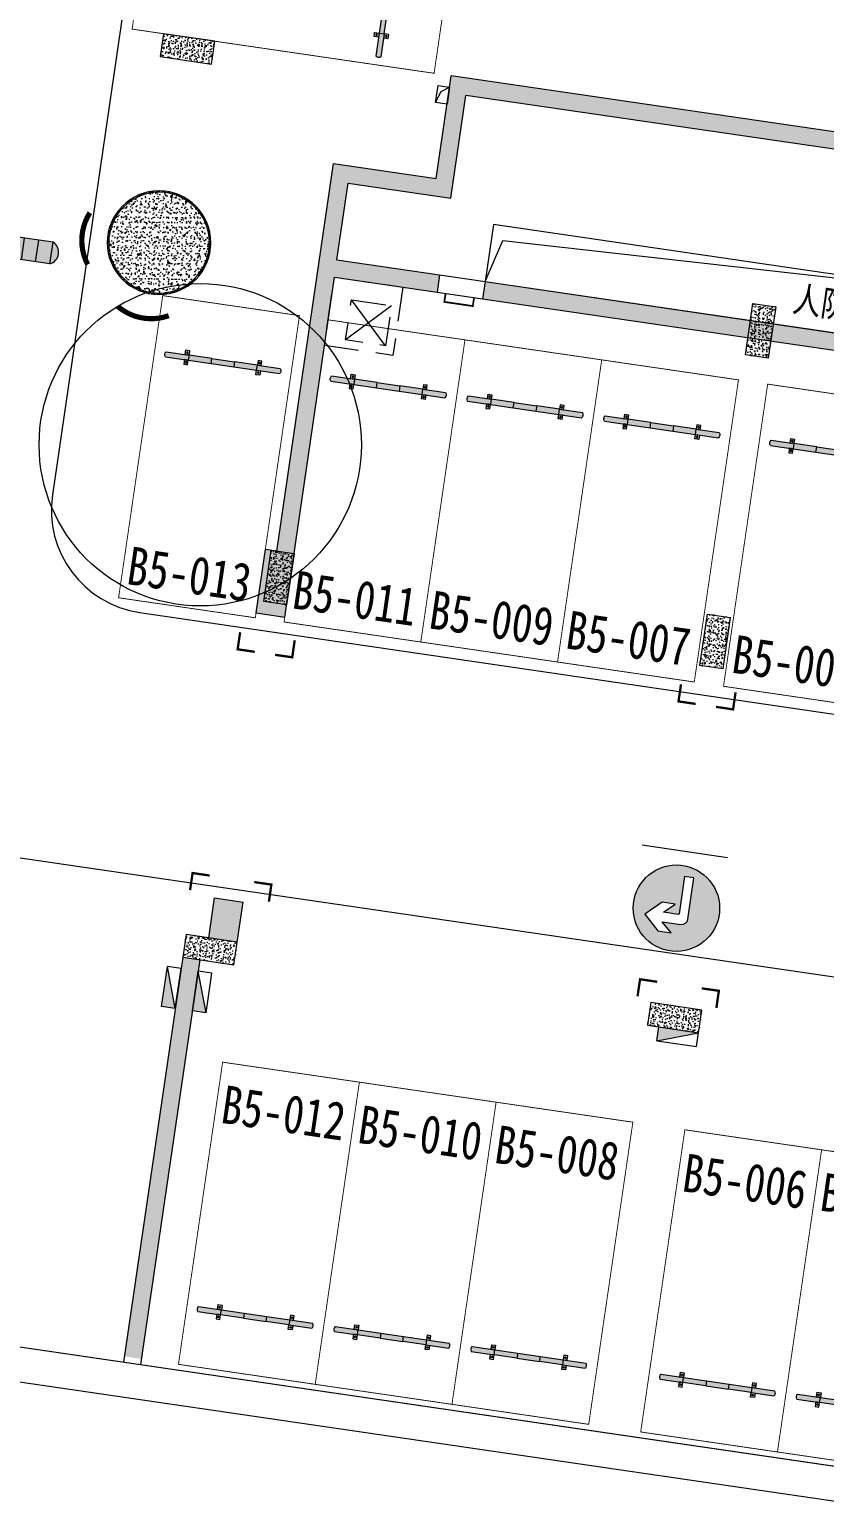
# Model space of a CAD drawing. Header units: inches. Extents: x -414268 to 632271, y -366004 to 318730.
# Drawn here: x -285404 to -271591, y 170247 to 195681 of the extents above; entities that cross this region are included whole.
import ezdxf

# ---------------------------------------------------------------- set-up
doc = ezdxf.new("R2010")
doc.units = ezdxf.units.IN
doc.header["$LTSCALE"] = 1200
doc.header["$MEASUREMENT"] = 0
doc.linetypes.add('DASH', pattern=[0.35, 0.25, -0.1])
doc.linetypes.add('HIDDEN', pattern=[0.375, 0.25, -0.125])
doc.layers.get('0').update_dxf_attribs({"linetype": 'CONTINUOUS', "lineweight": 0})
for name, color, linetype, lineweight in [('$DDT_AUDIT_GENERATED__1E20', 7, 'CONTINUOUS', 0), ('$DDT_AUDIT_GENERATED__1E23', 7, 'CONTINUOUS', 0), ('0--PAI--', 7, 'CONTINUOUS', 0), ('0--PAI--BLACK', 7, 'CONTINUOUS', 0), ('0--PAI--BLUE', 5, 'CONTINUOUS', 0), ('0--PAI--HUANG', 40, 'CONTINUOUS', 0), ('0--弧型立面标', 7, 'CONTINUOUS', 0), ('0--挡车架', 7, 'CONTINUOUS', 0), ('0--立面标', 7, 'CONTINUOUS', 0), ('0--路缘线', 1, 'CONTINUOUS', 0), ('0－－车位', 4, 'CONTINUOUS', 0), ('0－－车位号码', 7, 'CONTINUOUS', 0), ('7', 7, 'CONTINUOUS', 0), ('_SC', 7, 'CONTINUOUS', 0), ('COL-GRID-UG-1_8A_200701111', 7, 'CONTINUOUS', 0), ('COL-GRID-UG-1_8A_200701112', 7, 'CONTINUOUS', 0), ('COL-GRID-UG-1_8A_200701113', 7, 'CONTINUOUS', 0), ('COLUMN', 7, 'CONTINUOUS', 0), ('HATCH', 7, 'CONTINUOUS', 0), ('HY消火栓', 7, 'CONTINUOUS', 0), ('LEE-KT1', 7, 'CONTINUOUS', 0), ('LEESC', 7, 'CONTINUOUS', 0), ('LTP-UG5$0$A-WALL-PART', 7, 'CONTINUOUS', 0), ('RF-DOOR', 7, 'CONTINUOUS', 0), ('rf-text', 7, 'DASH', 0), ('RF-WALL', 7, 'CONTINUOUS', 0), ('人孔', 7, 'CONTINUOUS', 0)]:
    doc.layers.add(name, color=color, linetype=linetype, lineweight=lineweight)
doc.styles.add('-黑体', font='simhei.ttf', dxfattribs={"width": 0.8})

# ---------------------------------------------------------------- blocks, each defined once
blk = doc.blocks.new('$DDT_AUDIT_GENERATED__1DE2')
at = {"layer": 'COL-GRID-UG-1_8A_200701112'}
h = blk.add_hatch(dxfattribs=at)
h.set_pattern_fill('AR-CONC', color=251, scale=0.02, angle=8.320600316395613, style=0)
h.set_pattern_definition([(50.00000000000038, (-65.0903522020077, -5.269292141296299), (0.1434520365201508, -0.01255042699651813), [0.015, -0.165]), (355.0000000000004, (-65.0903522020077, -5.269292141296299), (-0.02775026672260095, 0.1504384267400022), [0.012, -0.132]), (100.4514000000003, (-65.07839786600769, -5.270338009296299), (0.1157018763428035, 0.1378879084121915), [0.012748038, -0.1402284224]), (46.18420000000039, (-65.0903522020077, -5.2292921412963), (0.2134482097251291, -0.0331038028658023), [0.0225, -0.2475000000000001]), (96.63560000000038, (-65.07256485300769, -5.2320508026963), (0.1869325411097395, 0.1948235741800896), [0.0191220576, -0.2103426]), (351.1842000000003, (-65.0903522020077, -5.2292921412963), (0.1869323890267243, 0.1948237201850661), [0.01800000000000001, -0.1980000000000001]), (21.00000000000039, (-65.07035220200768, -5.239292141296302), (0.1193814104236928, -0.08052377813306705), [0.015, -0.165]), (326.0000000000004, (-65.07035220200768, -5.239292141296302), (0.04866306638431545, 0.1450300090093709), [0.012, -0.132]), (71.45140000000038, (-65.06040375540769, -5.2460024624963), (0.1680445257162976, 0.06450609934199153), [0.012748038, -0.1402284224]), (37.50000000000041, (-65.0903522020077, -5.269292141296299), (0.002431971063457723, 0.06657877076626231), [0, -0.1304, 0, -0.134, 0, -0.1325]), (7.500000000000348, (-65.0903522020077, -5.269292141296299), (0.05261390748842924, 0.07888234237647238), [0, -0.07640000000000001, 0, -0.1274, 0, -0.05050000000000001]), (327.5000000000003, (-65.13495220200768, -5.269292141296299), (0.1067644872344819, -0.004510974346875299), [0, -0.05000000000000002, 0, -0.156, 0, -0.207]), (317.5000000000003, (-65.15495220200769, -5.269292141296301), (0.1166372338684771, 0.02002099646646426), [0, -0.06500000000000002, 0, -0.1036, 0, -0.147])])
h.paths.add_polyline_path([(0.4500000000000597, -0.2000000000000028), (-0.4500000000000455, -0.2000000000000135), (-0.4500000000000313, 0.1999999999999922), (0.4500000000000455, 0.2000000000000028)])
at = {"layer": 'COL-GRID-UG-1_8A_200701113'}
blk.add_lwpolyline([(0.4500000000000597, -0.2000000000000028), (-0.4500000000000455, -0.2000000000000135), (-0.4500000000000313, 0.1999999999999922), (0.4500000000000455, 0.2000000000000028)], close=True, dxfattribs=at)
blk = doc.blocks.new('$DDT_AUDIT_GENERATED__1DE0')
at = {"layer": '$DDT_AUDIT_GENERATED__1E20'}
h = blk.add_hatch(dxfattribs=at)
h.set_pattern_fill('STEEL', color=256, scale=0.5, style=0)
h.set_pattern_definition([(315, (21.45000000000017, -21.45000000000019), (-0.04419417382415922, -0.04419417382415921), []), (315, (21.45000000000017, -21.48125000000019), (-0.04419417382415922, -0.04419417382415921), [])])
edge = h.paths.add_edge_path(flags=16)
edge.add_arc((-8.881784197001252e-16, 0), 0.8749999999999984, 0, 360)
edge = h.paths.add_edge_path()
edge.add_arc((-8.881784197001252e-16, 0), 0.8999999999999985, 0, 360)
h = blk.add_hatch(dxfattribs=at)
h.set_pattern_fill('AR-CONC', color=256, scale=0.025, style=0)
h.set_pattern_definition([(310, (21.45000000000017, -21.45000000000019), (0.1793150456501884, 0.01568803374564876), [0.01875, -0.20625]), (5.000000000000026, (21.45000000000017, -21.45000000000019), (-0.03468783340325002, -0.188048033425003), [0.015, -0.165]), (259.5486, (21.46494292000016, -21.44869266500019), (0.1446273454285054, -0.1723598855152384), [0.01593504749999999, -0.1752855279999999]), (313.8158, (21.45000000000017, -21.5000000000002), (0.2668102621564111, 0.04137975358225449), [0.02812499999999999, -0.3093749999999999]), (263.3644, (21.47223418625017, -21.4965516732502), (0.2336656763871758, -0.2435294677251105), [0.02390257199999999, -0.26292825]), (8.815800000000026, (21.45000000000017, -21.5000000000002), (0.2336654862834068, -0.2435296502313312), [0.0225, -0.2475]), (339, (21.47500000000016, -21.48750000000018), (0.1492267630296154, 0.1006547226663347), [0.01874999999999999, -0.2062499999999999]), (34, (21.47500000000016, -21.48750000000018), (0.06082883298039541, -0.1812875112617133), [0.015, -0.165]), (288.5486, (21.48743555825017, -21.4791120985002), (0.2100556571453725, -0.08063262417748812), [0.01593504749999999, -0.1752855279999999]), (322.5, (21.45000000000017, -21.45000000000019), (0.003039963829322657, -0.08322346345782788), [0, -0.163, 0, -0.1675, 0, -0.165625]), (352.5, (21.45000000000017, -21.45000000000019), (0.06576738436053713, -0.09860292797059007), [0, -0.0955, 0, -0.15925, 0, -0.063125]), (32.50000000000005, (21.39425000000017, -21.45000000000019), (0.1334556090431022, 0.005638717933594935), [0, -0.06249999999999999, 0, -0.195, 0, -0.2587499999999999]), (42.50000000000004, (21.36925000000016, -21.45000000000019), (0.1457965423355966, -0.02502624558307943), [0, -0.08124999999999999, 0, -0.1295, 0, -0.18375])])
edge = h.paths.add_edge_path()
edge.add_arc((-8.881784197001252e-16, 0), 0.8749999999999984, 0, 360)
at = {"layer": '$DDT_AUDIT_GENERATED__1E23'}
for radius in [0.8999999999999985, 0.8749999999999984]:
    blk.add_circle((-8.881784197001252e-16, 0), radius, dxfattribs=at)
blk = doc.blocks.new('HY')
for p, q in [((0, 0), (0.2400000000000055, -1.77635683940025e-15)), ((0, 0), (0.2400000000000038, -0.6999999999999993)), ((1.77635683940025e-15, -1.77635683940025e-15), (0, -0.6999999999999993)), ((0.240000000000002, -1.77635683940025e-15), (0.2400000000000002, -0.6999999999999993)), ((0, -0.6999999999999993), (0.2400000000000038, -0.6999999999999993))]:
    blk.add_line(p, q)
blk.add_solid([(1.77635683940025e-15, -5.329070518200751e-15), (0.2400000000000055, -1.77635683940025e-15), (0.2400000000000002, -0.6999999999999993)])
blk = doc.blocks.new('A$C572D6395')
at = {"layer": 'LEESC', "ltscale": 0.002}
for p, q in [((1050.000059281942, 150.0000437285926), (350.0000592819415, 850.0000437285926)), ((1050.000059281942, 850.0000437285926), (350.0000592819415, 150.0000437285926))]:
    blk.add_line(p, q, dxfattribs=at)
at = {"layer": 'LEESC', "linetype": 'HIDDEN', "ltscale": 2, "flags": 128}
for points in [[(1200.000059281942, 1200.000043728593), (1200.000059281942, 4.372859257273376e-05), (5.928194150328636e-05, 4.372859257273376e-05), (5.928194150328636e-05, 1200.000043728593), (1200.000059281942, 1200.000043728593)], [(350.0000592819415, 850.0000437285926), (1050.000059281942, 850.0000437285926), (1050.000059281942, 150.0000437285926), (350.0000592819415, 150.0000437285926), (350.0000592819415, 850.0000437285926)]]:
    blk.add_lwpolyline(points, dxfattribs=at)
blk = doc.blocks.new('A$C6F4820FC')
at = {"layer": '0--挡车架'}
h = blk.add_hatch(color=256, dxfattribs=at)
h.paths.add_polyline_path([(2017.784217856827, 79.3952663297232, 0.3952043560108401), (2017.78421785311, 169.3952663332057), (1617.474230922457, 169.3952663332057), (1617.474230922458, 79.39526633119387), (1684.499301437642, 79.39526633119385)])
h.paths.add_polyline_path([(818.9364171714836, 169.3952663332057), (818.9364171714836, 79.39526633119385), (1216.632018534735, 79.39526633119385), (1216.632018534736, 169.3952663332057)])
h.paths.add_polyline_path([(418.094204783764, 79.39526633119385), (418.0942047837638, 169.3952663332057), (351.0691342685791, 169.3952663332057), (17.78421785310638, 169.395266333202, 0.3952043560108128), (17.78421784939219, 79.39526632972411)])
h = blk.add_hatch(color=256, dxfattribs=at)
h.paths.add_polyline_path([(1617.474230922457, 169.3952663332057), (1684.499301437642, 169.3952663332057), (1684.499301437642, 248.7905199443812), (1617.474230922457, 248.7905199443812)])
h.paths.add_polyline_path([(1638.848788944474, 209.0928931387934, -1), (1663.124743415625, 209.0928931387934, -1)], flags=16)
h.paths.add_polyline_path([(1617.474230922457, 1.272001827601343e-05), (1684.499301437642, 1.272001827601343e-05), (1684.499301437642, 79.39526633119387), (1617.474230922457, 79.39526633119384)])
h.paths.add_polyline_path([(1638.848788944473, 39.69763952560606, -1), (1663.124743415624, 39.69763952560606, -1)], flags=16)
h.paths.add_polyline_path([(351.069134268579, 248.7905199443813), (351.0691342685791, 169.3952663332057), (418.0942047837639, 169.3952663332057), (418.0942047837638, 248.7905199443812)])
h.paths.add_polyline_path([(396.7196467617473, 209.0928931387934, 1), (372.4436922905957, 209.0928931387934, 1)], flags=16)
h.paths.add_polyline_path([(418.0942047837639, 79.39526633119387), (351.0691342685791, 79.39526633119387), (351.0691342685791, 1.272001827601343e-05), (418.0942047837639, 1.272001827601343e-05)])
h.paths.add_polyline_path([(372.4436922905957, 39.69763952560606, -1), (396.7196467617473, 39.69763952560606, -1)], flags=16)
h = blk.add_hatch(color=40, dxfattribs=at)
h.paths.add_polyline_path([(1216.632018534736, 169.3952663332056), (1216.632018534735, 79.39526633119385), (1617.474230922457, 79.39526633119385), (1617.474230922457, 169.3952663332056)])
h.paths.add_polyline_path([(818.9364171714836, 79.39526633119385), (818.9364171714836, 169.3952663332057), (418.0942047837639, 169.3952663332057), (418.0942047837639, 79.39526633119385)])
for p, q in [((17.78421785310638, 169.395266333202), (418.0942047837639, 169.3952663332057)), ((17.78421784939155, 79.39526632972411), (418.0942047837639, 79.39526633119385)), ((818.9364171714838, 169.3952663332057), (1216.632018534736, 169.3952663332057)), ((818.9364171714838, 79.39526633119385), (1216.632018534735, 79.39526633119385)), ((1617.474230922457, 169.3952663332057), (2017.78421785311, 169.3952663332057)), ((1617.474230922457, 79.39526633119385), (2017.784217856827, 79.3952663297232))]:
    blk.add_line(p, q, dxfattribs=at)
for points in [[(418.0942047837639, 169.3952663332057), (351.0691342685791, 169.3952663332057), (351.0691342685791, 248.7905199443812), (418.0942047837639, 248.7905199443812)], [(418.0942047837639, 79.39526633119385), (351.0691342685791, 79.39526633119385), (351.0691342685791, 1.272001827601343e-05), (418.0942047837639, 1.272001827601343e-05)], [(1617.474230922457, 169.3952663332057), (1684.499301437642, 169.3952663332057), (1684.499301437642, 248.7905199443812), (1617.474230922457, 248.7905199443812)], [(1617.474230922457, 79.39526633119385), (1684.499301437642, 79.39526633119385), (1684.499301437642, 1.272001827601343e-05), (1617.474230922457, 1.272001827601343e-05)]]:
    blk.add_lwpolyline(points, close=True, dxfattribs=at)
at = {"layer": '0--挡车架', "color": 0}
for points in [[(818.9364171714838, 169.3952663332057), (818.9364171714838, 79.39526633119385), (418.0942047837639, 79.39526633119385), (418.0942047837639, 169.3952663332057)], [(1617.474230922457, 169.3952663332057), (1617.474230922457, 79.39526633119385), (1216.632018534735, 79.39526633119385), (1216.632018534736, 169.3952663332057)]]:
    blk.add_lwpolyline(points, close=True, dxfattribs=at)
at = {"layer": '0--挡车架'}
for centre in [(384.5816695261715, 209.0928931387934), (384.5816695261715, 39.69763952560606), (1650.986766180049, 209.0928931387934), (1650.986766180049, 39.69763952560606)]:
    blk.add_circle(centre, 12.13797723557582, dxfattribs=at)
for centre, start, end in [((65.82469069586296, 124.3952663294804), 136.8717046789877, 223.1282953162828), ((1969.743745010358, 124.3952663294804), 316.871704683716, 43.12829532101674)]:
    blk.add_arc(centre, 65.82466886578737, start, end, dxfattribs=at)
blk = doc.blocks.new('A$C001A7B1A')
at = {"layer": '0－－车位', "const_width": 15}
blk.add_lwpolyline([(2407.499988817268, 5307.500045389108), (7.499988817267877, 5307.500045389108), (7.499988817267877, 7.500045389109687), (2407.499988817268, 7.500045389109687)], close=True, dxfattribs=at)
at = {"layer": '0--挡车架'}
blk.add_blockref('A$C6F4820FC', (189.7157709641579, 883.1047790596294), dxfattribs=at)
blk = doc.blocks.new('A$C7D0402B3')
at = {"layer": '0－－车位', "const_width": 15}
blk.add_lwpolyline([(2307.499942923991, 5307.500045389108), (7.499942923990602, 5307.500045389108), (7.499942923990602, 7.500045389109687), (2307.499942923991, 7.500045389109687)], close=True, dxfattribs=at)
at = {"layer": '0--挡车架'}
blk.add_blockref('A$C6F4820FC', (139.7157250708806, 883.1047790596294), dxfattribs=at)
blk = doc.blocks.new('A$C78C42253')
at = {"layer": '0--PAI--BLACK'}
h = blk.add_hatch(color=256, dxfattribs=at)
h.paths.add_polyline_path([(5874.999929030659, -0.0001072138511517551, 0.6578947368418399), (5874.999929030659, 379.9998927861343)])
h.paths.add_polyline_path([(5374.999929030659, -0.0001072138511517551), (5624.999929030659, -0.0001072138475137763), (5624.9999290306, 379.9998927861343), (5374.9999290306, 379.9998927861379)])
h.paths.add_polyline_path([(4874.999929030484, -0.0001072138547897339), (5124.999929030659, -0.0001072138511517551), (5124.999929030542, 379.9998927861379), (4874.999929030542, 379.9998927861416)])
h.paths.add_polyline_path([(4624.9999290306, 379.9998927861452), (4374.999929030659, 379.9998927861488), (4374.9999290306, -0.0001072138547897339), (4624.999929030659, -0.0001072138511517551)])
h.paths.add_polyline_path([(3874.999929030542, -0.0001072138547897339), (4124.9999290306, -0.0001072138511517551), (4124.999929030542, 379.9998927861452), (3874.9999290306, 379.9998927861488)])
h.paths.add_polyline_path([(3374.999929030542, -0.0001072138584277127), (3624.9999290306, -0.0001072138584277127), (3624.999929030659, 379.9998927861525), (3374.999929030542, 379.9998927861488)])
h.paths.add_polyline_path([(2874.999929030484, -0.0001072138584277127), (3124.9999290306, -0.0001072138547897339), (3124.9999290306, 379.9998927861561), (2874.9999290306, 379.9998927861525)])
h.paths.add_polyline_path([(2374.999929030659, -0.0001072138584277127), (2624.9999290306, -0.0001072138584277127), (2624.9999290306, 379.9998927861561), (2374.9999290306, 379.9998927861598)])
h.paths.add_polyline_path([(2124.999929030659, 379.9998927861598), (1874.9999290306, 379.9998927861598), (1874.999929030542, -0.0001072138620656915), (2124.999929030659, -0.0001072138620656915)])
h.paths.add_polyline_path([(1374.999929030659, -0.0001072138584277127), (1624.999929030542, -0.0001072138657036703), (1624.9999290306, 379.9998927861634), (1374.9999290306, 379.9998927861634)])
h.paths.add_polyline_path([(874.9999290306587, -0.0001072138620656915), (1124.9999290306, -0.0001072138657036703), (1124.9999290306, 379.9998927861707), (874.9999290306005, 379.9998927861743)])
h.paths.add_polyline_path([(374.9999290306005, -0.0001072138693416491), (624.9999290306005, -0.0001072138693416491), (624.9999290306005, 379.999892786167), (374.9999290305423, 379.9998927861707)])
h.paths.add_polyline_path([(124.9999290306005, -0.0001072138220479246), (124.9999290306005, 379.9998927861743, 0.6578947368418875)])
at = {"layer": '0--PAI--HUANG'}
h = blk.add_hatch(color=40, dxfattribs=at)
h.paths.add_polyline_path([(5624.999929030659, -0.0001072138511517551), (5874.999929030659, -0.0001072138475137763), (5874.999929030659, 379.9998927861343), (5624.999929030659, 379.9998927861307)])
h.paths.add_polyline_path([(5124.999929030717, -0.0001072138475137763), (5374.999929030659, -0.0001072138475137763), (5374.999929030659, 379.9998927861416), (5124.9999290306, 379.9998927861416)])
h.paths.add_polyline_path([(4874.999929030659, 379.9998927861452), (4624.999929030659, 379.9998927861452), (4624.9999290306, -0.0001072138547897339), (4874.9999290306, -0.0001072138511517551)])
h.paths.add_polyline_path([(4374.9999290306, 379.9998927861416), (4124.9999290306, 379.9998927861416), (4124.9999290306, -0.0001072138547897339), (4374.9999290306, -0.0001072138547897339)])
h.paths.add_polyline_path([(3874.999929030542, 379.9998927861452), (3624.999929030542, 379.9998927861452), (3624.9999290306, -0.0001072138584277127), (3874.9999290306, -0.0001072138584277127)])
h.paths.add_polyline_path([(3374.9999290306, 379.9998927861488), (3124.999929030659, 379.9998927861561), (3124.999929030542, -0.0001072138584277127), (3374.999929030542, -0.0001072138620656915)])
h.paths.add_polyline_path([(2624.999929030659, -0.0001072138584277127), (2874.9999290306, -0.0001072138584277127), (2874.999929030659, 379.9998927861598), (2624.999929030659, 379.9998927861598)])
h.paths.add_polyline_path([(2374.999929030659, 379.9998927861598), (2124.9999290306, 379.9998927861598), (2124.9999290306, -0.0001072138620656915), (2374.999929030659, -0.0001072138657036703)])
h.paths.add_polyline_path([(1874.9999290306, 379.9998927861634), (1624.9999290306, 379.9998927861634), (1624.9999290306, -0.0001072138657036703), (1874.999929030659, -0.0001072138620656915)])
h.paths.add_polyline_path([(1374.999929030542, 379.9998927861634), (1124.9999290306, 379.9998927861634), (1124.999929030542, -0.0001072138657036703), (1374.9999290306, -0.0001072138657036703)])
h.paths.add_polyline_path([(624.9999290306005, -0.0001072138657036703), (874.9999290306587, -0.0001072138657036703), (874.9999290306005, 379.999892786167), (624.9999290306005, 379.999892786178)])
h.paths.add_polyline_path([(374.9999290305423, 379.9998927861707), (124.9999290306005, 379.9998927861707), (124.9999290306005, -0.0001072138693416491), (374.9999290305423, -0.0001072138657036703)])
for p, q in [((124.9999290306005, 379.9998927861743), (124.9999290306005, -0.0001072138220479246)), ((124.9999290306005, 379.9998927861743), (5874.999929030659, 379.9998927861343)), ((374.9999290306005, 379.9998927861743), (374.9999290306005, -0.0001072138220479246)), ((624.9999290306005, 379.9998927861743), (624.9999290306005, -0.0001072138220479246)), ((874.9999290306005, 379.9998927861707), (874.9999290306005, -0.0001072138220479246)), ((1124.9999290306, 379.999892786167), (1124.9999290306, -0.0001072138293238822)), ((1374.9999290306, 379.999892786167), (1374.9999290306, -0.0001072138293238822)), ((1624.9999290306, 379.999892786167), (1624.9999290306, -0.0001072138293238822)), ((1874.9999290306, 379.9998927861634), (1874.9999290306, -0.0001072138293238822)), ((2124.9999290306, 379.9998927861598), (2124.9999290306, -0.0001072138365998399)), ((2374.9999290306, 379.9998927861598), (2374.9999290306, -0.0001072138365998399)), ((2624.9999290306, 379.9998927861598), (2624.9999290306, -0.0001072138365998399)), ((2874.9999290306, 379.9998927861561), (2874.9999290306, -0.0001072138365998399)), ((3124.9999290306, 379.9998927861561), (3124.9999290306, -0.0001072138365998399)), ((3374.9999290306, 379.9998927861561), (3374.9999290306, -0.0001072138365998399)), ((3624.9999290306, 379.9998927861488), (3624.9999290306, -0.0001072138365998399)), ((3874.9999290306, 379.9998927861488), (3874.9999290306, -0.0001072138365998399)), ((4124.9999290306, 379.9998927861488), (4124.9999290306, -0.0001072138438757975)), ((4374.9999290306, 379.9998927861488), (4374.9999290306, -0.0001072138438757975)), ((4624.9999290306, 379.9998927861416), (4624.9999290306, -0.0001072138438757975)), ((4874.9999290306, 379.9998927861416), (4874.9999290306, -0.0001072138438757975)), ((5124.999929030659, 379.9998927861416), (5124.999929030659, -0.0001072138511517551)), ((5374.999929030659, 379.9998927861416), (5374.999929030659, -0.0001072138511517551)), ((5624.999929030659, 379.9998927861343), (5624.999929030659, -0.0001072138511517551)), ((5874.999929030659, 379.9998927861343), (5874.999929030659, -0.0001072138511517551)), ((124.9999290307169, -0.0001072138657036703), (5874.999929030659, -0.0001072138475137763))]:
    blk.add_line(p, q)
for centre, start, end in [((206.899929030682, 189.9998927861816), 113.3185853070667, 246.6814146929501), ((5793.099929030577, 189.9998927861416), 293.3185853070499, 66.68141469293329)]:
    blk.add_arc(centre, 206.9000000000259, start, end)
blk = doc.blocks.new('A$C50091FAB')
at = {"layer": '0--PAI--BLUE'}
h = blk.add_hatch(color=256, dxfattribs=at)
edge = h.paths.add_edge_path()
edge.add_arc((299.9999944004085, 400.0000107713568), 300, 0, 360)
edge = h.paths.add_edge_path(flags=16)
edge.add_line((312.3871690364904, 573.9583468705459), (384.2358726081438, 506.9583468705459))
edge.add_line((384.2358726081438, 506.9583468705423), (253.9024450060242, 506.9583468705423))
edge.add_arc((253.9024450060242, 462.9583468705459), 44, 90, 180)
edge.add_line((209.9024450060242, 462.9583468705459), (209.9024450060242, 173.9583468705459))
edge.add_line((209.9024450060242, 173.9583468705459), (275.9024450060242, 173.9583468705459))
edge.add_line((275.9024450060242, 173.9583468705459), (275.9024450060242, 435.9583468705459))
edge.add_arc((280.9024450060242, 435.9583468705459), 5, 90, 180, ccw=False)
edge.add_line((280.9024450060242, 440.9583468705459), (384.2358726081438, 440.9583468705459))
edge.add_line((384.2358726081438, 440.9583468705459), (312.3871690364904, 373.9583468705459))
edge.add_line((312.3871690364904, 373.9583468705459), (404.3871690364904, 373.9583468705459))
edge.add_line((404.3871690364904, 373.9583468705459), (511.6240400389579, 473.9583468705459))
edge.add_line((511.6240400389652, 473.9583468705459), (404.3871690364977, 573.9583468705459))
edge.add_line((404.3871690364904, 573.9583468705459), (312.3871690364904, 573.9583468705459))
at = {"layer": '0--PAI--'}
blk.add_lwpolyline([(312.3871690364904, 573.9583468705459), (384.2358726081438, 506.9583468705423), (253.9024450060242, 506.9583468705459, 0.414213562373095), (209.9024450060242, 462.9583468705459), (209.9024450060242, 173.9583468705459), (275.9024450060242, 173.9583468705459), (275.9024450060242, 435.9583468705459, -0.414213562373095), (280.9024450060242, 440.9583468705459), (384.2358726081438, 440.9583468705459), (312.3871690364904, 373.9583468705459), (404.3871690364904, 373.9583468705459), (511.6240400389652, 473.9583468705459), (404.3871690364904, 573.9583468705459)], format="xyb", close=True, dxfattribs=at)
blk.add_circle((299.9999944004085, 400.0000107713568), 300, dxfattribs=at)
at = {"layer": '7'}
blk.add_line((599.9999944004085, 1.07713567558676e-05), (-5.599591531790793e-06, 1.07713567558676e-05), dxfattribs=at)

msp = doc.modelspace()

# ---------------------------------------------------------------- hatches: boundary and pattern name
at = {"layer": 'HATCH'}
msp.add_hatch(color=256, dxfattribs=at).paths.add_polyline_path([(-263548.5351258069, 183652.9964949013), (-264878.1405751939, 183847.4532033496), (-264371.6486834214, 187310.6115831482), (-263161.6405673566, 187133.6461566345, 0.3899832787427617), (-268281.9177231836, 193441.0039114721), (-278077.7085653576, 194873.6524048249), (-278338.1901096978, 193092.5995237859), (-280119.242994279, 193353.081068644), (-281103.2843840083, 186624.659073607), (-281301.1791485684, 186653.6014674226), (-281462.3219232336, 185551.7813603457), (-280967.5850118335, 185479.4253758067), (-280104.589187141, 191380.1935234616), (-278323.5363025595, 191119.7119786034), (-278280.1227118362, 191416.5541254433), (-280061.1755964176, 191677.0356703015), (-279865.8144381625, 193012.8253310808), (-278084.7615535812, 192752.3437862227), (-277824.2800092413, 194533.3966672616), (-268325.331313907, 193144.1617646323, -0.2840322749972723), (-263737.0406553026, 189289.6074671611), (-277488.5436535965, 191300.7845501811), (-277531.95724432, 191003.9424033412), (-263642.5874598097, 188972.6021046362, -0.06633846429469573), (-263450.2448661653, 187479.046397136), (-264625.0772395378, 187650.8673207114), (-265247.3387065727, 183396.1298826732), (-263917.7332571856, 183201.6731742249), (-263620.8911103459, 183158.2595835015)])
h = msp.add_hatch(color=256, dxfattribs=at)
h.paths.add_polyline_path([(-281691.1448572228, 180532.0562618088), (-282185.8817686226, 180604.4122463478), (-282287.1801469771, 179911.7805703881), (-281792.4432355773, 179839.4245858492)])
h.paths.add_polyline_path([(-282444.0118472173, 179530.462169486), (-282740.8539940579, 179573.8757602094), (-283601.8793211568, 173686.5029020164), (-283305.0370754851, 173643.0899870663)])
h.paths.add_polyline_path([(-283305.0370754851, 173643.0899870663), (-283601.8793211568, 173686.5029020164), (-283753.8241202477, 172647.56054114), (-283456.9818909806, 172604.1475140211)])
h = msp.add_hatch(color=256, dxfattribs=at)
h.paths.add_polyline_path([(-281691.1448572228, 180532.0562618088), (-282185.8817686226, 180604.4122463478), (-282287.1801469771, 179911.7805703881), (-281792.4432355773, 179839.4245858492)])
h.paths.add_polyline_path([(-282444.0118472173, 179530.462169486), (-282740.8539940579, 179573.8757602094), (-283601.8793211568, 173686.5029020164), (-283305.0370754851, 173643.0899870663)])
h.paths.add_polyline_path([(-283305.0370754851, 173643.0899870663), (-283601.8793211568, 173686.5029020164), (-283753.8241202477, 172647.56054114), (-283456.9818909806, 172604.1475140211)])

# ---------------------------------------------------------------- linework, layer by layer
msp.add_circle((-282435.5146765744, 188470.5787260712), 2798.044637830169)
at = {"layer": '0--弧型立面标'}
for points, const_width in [([(-284352.538571998, 192496.6775300566, 0.2679491924311205), (-284390.3171796685, 191597.470781415, 0.2679491924311205)], 89.99999999999997), ([(-282982.785272738, 190710.5175065378, -0.2679491924311205), (-283868.4476844274, 190870.5240455305, -0.2679491924311205)], 89.99999999999996)]:
    msp.add_lwpolyline(points, format="xyb", dxfattribs=dict(at, const_width=const_width))
at = {"layer": '0--立面标'}
for points, const_width in [([(-281489.2598768729, 184876.2255474677), (-281786.1020237128, 184919.639138191), (-281742.6884329894, 185216.4812850308)], 40), ([(-281135.2392277534, 184824.4495185847), (-280838.3970809135, 184781.0359278613), (-280794.9834901903, 185077.8780747012)], 40), ([(-273833.2252274283, 183972.332602319), (-274130.0673742682, 184015.7461930423), (-274086.6537835448, 184312.5883398821)], 40), ([(-273479.2045783089, 183920.5565734359), (-273182.362431469, 183877.1429827126), (-273138.9488407456, 184173.9851295524)], 40), ([(-282272.1233790965, 180993.3292862917), (-282568.9655259365, 181036.7428770151), (-282612.3791166599, 180739.9007301753)], 40.00000000000001), ([(-281497.1382586361, 180879.9865982854), (-281200.2961117963, 180836.573007562), (-281243.7097025196, 180539.7308607222)], 40), ([(-274500.9206548018, 179149.3330063566), (-274797.7628016417, 179192.7465970801), (-274841.1763923653, 178895.9044502403)], 40.00000000000001), ([(-273725.9355343416, 179035.9903183503), (-273429.0933875015, 178992.576727627), (-273472.506978225, 178695.7345807871)], 40)]:
    msp.add_lwpolyline(points, dxfattribs=dict(at, const_width=const_width))
at = {"layer": '0--路缘线'}
for p, q in [((-283482.7235510074, 185557.7620536782), (-264187.9840062843, 182735.8786566413)), ((-286766.1880155342, 181476.4162508661), (-266028.516063172, 178443.5019148141))]:
    msp.add_line(p, q, dxfattribs=at)
msp.add_lwpolyline([(-286140.610059714, 223012.0991832654), (-288566.2868343747, 206426.4381187754, 0.4142135623730818), (-287045.7154976755, 204384.9036933961), (-284423.6098664007, 204001.4169752146, -0.414213562373095), (-282903.0385297016, 201959.8825498352), (-285003.2948877065, 187599.2964790576)], format="xyb", dxfattribs=at)
msp.add_arc((-283222.2420066672, 187338.8149347175), 1800, 171.6793996841437, 261.6793996839024, dxfattribs=at)
at = {"layer": '_SC'}
msp.add_lwpolyline([(-269857.1396929082, 190184.680749825), (-269712.4277238304, 191174.1545726246), (-277343.8316845186, 192290.2583729807), (-277488.5436535965, 191300.7845501812)], close=True, dxfattribs=at)
msp.add_lwpolyline([(-269857.1396929082, 190184.680749825), (-269712.4277238304, 191174.1545726246), (-277343.8316845186, 192290.2583729807), (-277488.5436535965, 191300.7845501812)], close=True, dxfattribs=at)
msp.add_lwpolyline([(-277488.5436535965, 191300.7845501812), (-277179.2445944407, 192017.8951738846), (-269712.4277238304, 191174.1545726246)], dxfattribs=at)
msp.add_lwpolyline([(-277488.5436535965, 191300.7845501812), (-277179.2445944407, 192017.8951738846), (-269712.4277238304, 191174.1545726246)], dxfattribs=at)
at = {"layer": 'COLUMN'}
for p, q in [((-278338.1901096978, 193092.5995237859), (-278077.7085653577, 194873.6524048249)), ((-278338.1901096978, 193092.5995237859), (-278077.7085653577, 194873.6524048249)), ((-268281.9177231836, 193441.0039114721), (-278077.7085653577, 194873.6524048249)), ((-268281.9177231836, 193441.0039114721), (-278077.7085653577, 194873.6524048249)), ((-278084.7615535812, 192752.3437862227), (-277824.2800092412, 194533.3966672616)), ((-278084.7615535812, 192752.3437862227), (-277824.2800092412, 194533.3966672616)), ((-268325.331313907, 193144.1617646323), (-277824.2800092412, 194533.3966672616)), ((-268325.331313907, 193144.1617646323), (-277824.2800092412, 194533.3966672616)), ((-281103.2843840083, 186624.659073607), (-280119.242994279, 193353.081068644)), ((-281103.2843840083, 186624.659073607), (-280119.242994279, 193353.081068644)), ((-280119.242994279, 193353.081068644), (-278338.1901096978, 193092.5995237859)), ((-280119.242994279, 193353.081068644), (-278338.1901096978, 193092.5995237859)), ((-280061.1755964176, 191677.0356703015), (-279865.8144381625, 193012.8253310808)), ((-280061.1755964176, 191677.0356703015), (-279865.8144381625, 193012.8253310808)), ((-279865.8144381625, 193012.8253310808), (-278084.7615535812, 192752.3437862227)), ((-279865.8144381625, 193012.8253310808), (-278084.7615535812, 192752.3437862227)), ((-280061.1755964176, 191677.0356703015), (-278280.1227118361, 191416.5541254434)), ((-280061.1755964176, 191677.0356703015), (-278280.1227118361, 191416.5541254434)), ((-280967.5850118337, 185479.4253758067), (-280104.589187141, 191380.1935234616)), ((-280967.5850118337, 185479.4253758067), (-280104.589187141, 191380.1935234616)), ((-280104.589187141, 191380.1935234616), (-278323.5363025595, 191119.7119786034)), ((-280104.589187141, 191380.1935234616), (-278323.5363025595, 191119.7119786034)), ((-278280.1227118361, 191416.5541254433), (-278323.5363025595, 191119.7119786034)), ((-278280.1227118361, 191416.5541254433), (-278323.5363025595, 191119.7119786034)), ((-277488.5436535965, 191300.7845501811), (-277531.9572443198, 191003.9424033412)), ((-277488.5436535965, 191300.7845501811), (-277531.9572443198, 191003.9424033412)), ((-277488.5436535965, 191300.7845501811), (-263737.0406553026, 189289.6074671611)), ((-277488.5436535965, 191300.7845501811), (-263737.0406553026, 189289.6074671611)), ((-277531.9572443198, 191003.9424033412), (-263642.5874598098, 188972.6021046362)), ((-277531.9572443198, 191003.9424033412), (-263642.5874598098, 188972.6021046362)), ((-281462.3219232336, 185551.7813603457), (-281301.1791485682, 186653.6014674226)), ((-281462.3219232336, 185551.7813603457), (-281301.1791485682, 186653.6014674226)), ((-281103.2843840083, 186624.659073607), (-281301.1791485682, 186653.6014674226)), ((-281103.2843840083, 186624.659073607), (-281301.1791485682, 186653.6014674226)), ((-281462.3219232336, 185551.7813603457), (-280967.5850118337, 185479.4253758067)), ((-281462.3219232336, 185551.7813603457), (-280967.5850118337, 185479.4253758067))]:
    msp.add_line(p, q, dxfattribs=at)
msp.add_lwpolyline([(-210887.1106985838, 166867.2014340563), (-204949.6681399942, 241810.7583757646), (-279758.5175700771, 252751.6619071004, -0.05463301858709951), (-298265.3439897721, 254196.3243621231, 0.02370964325649418), (-299108.7745434197, 182583.3916606845, 0.3621818479760356), (-291075.016508967, 173617.2174677319), (-216185.4697228249, 162664.6588187397)], format="xyb", close=True, dxfattribs=at)
for points in [[(-300187.6184026463, 210600.2336368943, 0.009271837225096051), (-299708.3936636865, 182562.0161931895, 0.3621818479760388), (-291161.8425632047, 173023.5330091974), (-253402.6143967526, 167501.2648318411)], [(-299587.7402498056, 210512.5005946408, 0.009243094817039702), (-299108.7745434197, 182583.3916606845, 0.3621818479760356), (-291075.016508967, 173617.2174677319), (-253315.7872153058, 168094.9491255219)]]:
    msp.add_lwpolyline(points, format="xyb", dxfattribs=at)
at = {"layer": 'LEE-KT1', "linetype": 'HIDDEN'}
for p, q in [((-278348.2534956217, 194407.900911777), (-278249.6137983022, 194598.6342599699)), ((-278249.6137983022, 194598.6342599699), (-278106.9451403382, 194675.8006648012))]:
    msp.add_line(p, q, dxfattribs=at)
msp.add_lwpolyline([(-278304.8399048981, 194704.7430586169), (-278106.9451403382, 194675.8006648013), (-278150.3587310615, 194378.9585179614), (-278348.2534956217, 194407.900911777)], close=True, dxfattribs=at)
at = {"layer": 'LTP-UG5$0$A-WALL-PART'}
for p, q in [((-282740.8539940579, 179573.8757602089), (-283768.2951292872, 172548.6131313842)), ((-282740.8539940579, 179573.8757602089), (-283768.2951292872, 172548.6131313842)), ((-282444.0117647906, 179530.46273309), (-283471.4529000201, 172505.2001042653)), ((-282444.0117647906, 179530.46273309), (-283471.4529000201, 172505.2001042653))]:
    msp.add_line(p, q, dxfattribs=at)
at = {"layer": 'RF-DOOR'}
for p, q in [((-278280.1227118361, 191416.5541254433), (-277488.5436535965, 191300.7845501811)), ((-278280.1227118361, 191416.5541254433), (-277488.5436535965, 191300.7845501811)), ((-278323.5363025595, 191119.7119786034), (-277531.9572443198, 191003.9424033412)), ((-278323.5363025595, 191119.7119786034), (-277531.9572443198, 191003.9424033412))]:
    msp.add_line(p, q, dxfattribs=at)
at = {"layer": 'RF-WALL'}
for p, q in [((-282287.1801469771, 179911.7805703882), (-282185.8817686227, 180604.4122463477)), ((-282287.1801469771, 179911.7805703882), (-282185.8817686227, 180604.4122463477)), ((-282185.8817686227, 180604.4122463477), (-281691.1448572228, 180532.0562618088)), ((-282185.8817686227, 180604.4122463477), (-281691.1448572228, 180532.0562618088)), ((-281792.4432355773, 179839.4245858492), (-281691.1448572228, 180532.0562618088)), ((-281792.4432355773, 179839.4245858492), (-281691.1448572228, 180532.0562618088))]:
    msp.add_line(p, q, dxfattribs=at)
at = {"layer": '人孔', "const_width": 30}
msp.add_lwpolyline([(-278175.1152291397, 191098.0051832418), (-278196.8220245013, 190949.5841098218), (-277702.0851131015, 190877.2281252829), (-277680.37831774, 191025.6491987028)], dxfattribs=at)
msp.add_lwpolyline([(-278175.1152291397, 191098.0051832418), (-278196.8220245013, 190949.5841098218), (-277702.0851131015, 190877.2281252829), (-277680.37831774, 191025.6491987028)], dxfattribs=at)

# ---------------------------------------------------------------- block references
at = {"xscale": -1}
for name, p, rotation in [('A$C7D0402B3', (-278033.2067569068, 197199.1914391959), 81.67939968063259), ('A$C001A7B1A', (-283093.0132899291, 191066.8560597011), 171.6793996836047), ('A$C001A7B1A', (-280219.4588600823, 190646.5945932389), 171.6793996836047), ('A$C001A7B1A', (-277844.7216853712, 190299.2858673986), 171.6793996836047), ('A$C001A7B1A', (-275469.9845106601, 189951.9771415583), 171.6793996836047), ('A$C001A7B1A', (-272588.1420017407, 189530.503531725), 171.6793996836047)]:
    msp.add_blockref(name, p, dxfattribs=dict(at, rotation=rotation))
for name, p, rotation in [('A$C78C42253', (-284869.0516522611, 191967.8880229325), 171.6793996840003), ('A$C001A7B1A', (-282822.3383628158, 172503.7934146594), 351.6793996836047), ('A$C001A7B1A', (-280447.6011880635, 172156.4846891006), 351.6793996836047), ('A$C001A7B1A', (-278072.8640133113, 171809.1759635419), 351.6793996836047), ('A$C001A7B1A', (-274795.2315472285, 171329.8175029026), 351.6793996836047), ('A$C001A7B1A', (-272420.4943724762, 170982.5087773439), 351.6793996836047)]:
    msp.add_blockref(name, p, dxfattribs=dict(rotation=rotation))
at = {"layer": '7', "xscale": 2.499999999999106, "yscale": 2.5, "zscale": 2.5, "rotation": 171.6793976268213}
msp.add_blockref('A$C50091FAB', (-273278.854830045, 181307.7648855835), dxfattribs=at)
at = {"layer": 'COL-GRID-UG-1_8A_200701111', "yscale": 1000.000000000002, "zscale": 1000}
for name, p, xscale, rotation in [('$DDT_AUDIT_GENERATED__1DE2', (-282658.2305475933, 195341.4326985413), -999.9999999999881, 171.6793996836047), ('$DDT_AUDIT_GENERATED__1DE2', (-282658.2305475933, 195341.4326985413), -999.9999999999881, 171.6793996836047), ('$DDT_AUDIT_GENERATED__1DE0', (-283150.2512424581, 191977.2217010229), -999.9999999999881, 171.6793996836047), ('$DDT_AUDIT_GENERATED__1DE0', (-283150.2512424581, 191977.2217010229), -999.9999999999881, 171.6793996836047), ('$DDT_AUDIT_GENERATED__1DE2', (-272705.1182005299, 190449.605977445), 1000.000000000001, 81.67939968361085), ('$DDT_AUDIT_GENERATED__1DE2', (-272705.1182005299, 190449.605977445), 1000.000000000001, 81.67939968361085), ('$DDT_AUDIT_GENERATED__1DE2', (-281069.4573878133, 186164.9246564394), 1000.000000000001, 81.67939968361085), ('$DDT_AUDIT_GENERATED__1DE2', (-281069.4573878133, 186164.9246564394), 1000.000000000001, 81.67939968361085), ('$DDT_AUDIT_GENERATED__1DE2', (-273493.7984320041, 185056.9736431873), 1000.000000000001, 81.67939968361085), ('$DDT_AUDIT_GENERATED__1DE2', (-273493.7984320041, 185056.9736431873), 1000.000000000001, 81.67939968361085), ('$DDT_AUDIT_GENERATED__1DE2', (-282266.6488496528, 179706.6502073743), -999.9999999999881, 171.6793996836047), ('$DDT_AUDIT_GENERATED__1DE2', (-282266.6488496528, 179706.6502073743), -999.9999999999881, 171.6793996836047), ('$DDT_AUDIT_GENERATED__1DE2', (-274196.2529824437, 178526.3432095833), -999.9999999999881, 171.6793996836047), ('$DDT_AUDIT_GENERATED__1DE2', (-274196.2529824437, 178526.3432095833), -999.9999999999881, 171.6793996836047)]:
    msp.add_blockref(name, p, dxfattribs=dict(at, xscale=xscale, rotation=rotation))
at = {"layer": 'HY消火栓', "yscale": 1000.000000000002, "zscale": 1000}
for p, xscale, rotation in [((-282870.4920110859, 178687.467085089), 1000.000000000028, 171.6793996836406), ((-282870.4920110859, 178687.467085089), 1000.000000000028, 171.6793996836406), ((-282334.8893615487, 178609.1344275981), 999.9999999999792, 171.6793996836368), ((-282334.8893615487, 178609.1344275981), 999.9999999999792, 171.6793996836368), ((-274507.2947045375, 178127.1527198209), 999.9999999999984, 81.679399683658), ((-274507.2947045375, 178127.1527198209), 999.9999999999984, 81.679399683658)]:
    msp.add_blockref('HY', p, dxfattribs=dict(at, xscale=xscale, rotation=rotation))
at = {"layer": 'LEESC', "rotation": 351.6793996836047}
msp.add_blockref('A$C572D6395', (-280278.2436150204, 190192.8249014126), dxfattribs=at)

# ---------------------------------------------------------------- texts
at = {"layer": '0－－车位号码', "style": '-黑体', "width": 0.8}
for s, p in [('B5-013', (-283736.4622697576, 186055.2333908757)), ('B5-011', (-280862.9078399108, 185634.9719244135)), ('B5-009', (-278488.1706651998, 185287.6631985732)), ('B5-007', (-276113.4334904885, 184940.3544727328)), ('B5-005', (-273231.5909815691, 184518.8808628995)), ('B5-012', (-282100.8174396823, 176704.3121911531)), ('B5-010', (-279726.0802649301, 176357.0034655944)), ('B5-008', (-277351.3430901777, 176009.6947400357)), ('B5-006', (-274090.2702273752, 175518.0113176624)), ('B5-004', (-271698.9734493428, 175183.0275538377))]:
    msp.add_text(s, height=660, rotation=351.67939968401, dxfattribs=at).set_placement(p)
at = {"layer": 'rf-text', "linetype": 'ByBlock', "style": '-黑体', "width": 0.8}
msp.add_text('人防水池', height=450, rotation=351.6793996837307, dxfattribs=at).set_placement((-272165.9728808372, 190789.6623292496))
msp.add_text('人防水池', height=450, rotation=351.6793996837307, dxfattribs=at).set_placement((-272165.9728808372, 190789.6623292496))

doc.saveas('drawing.dxf')
